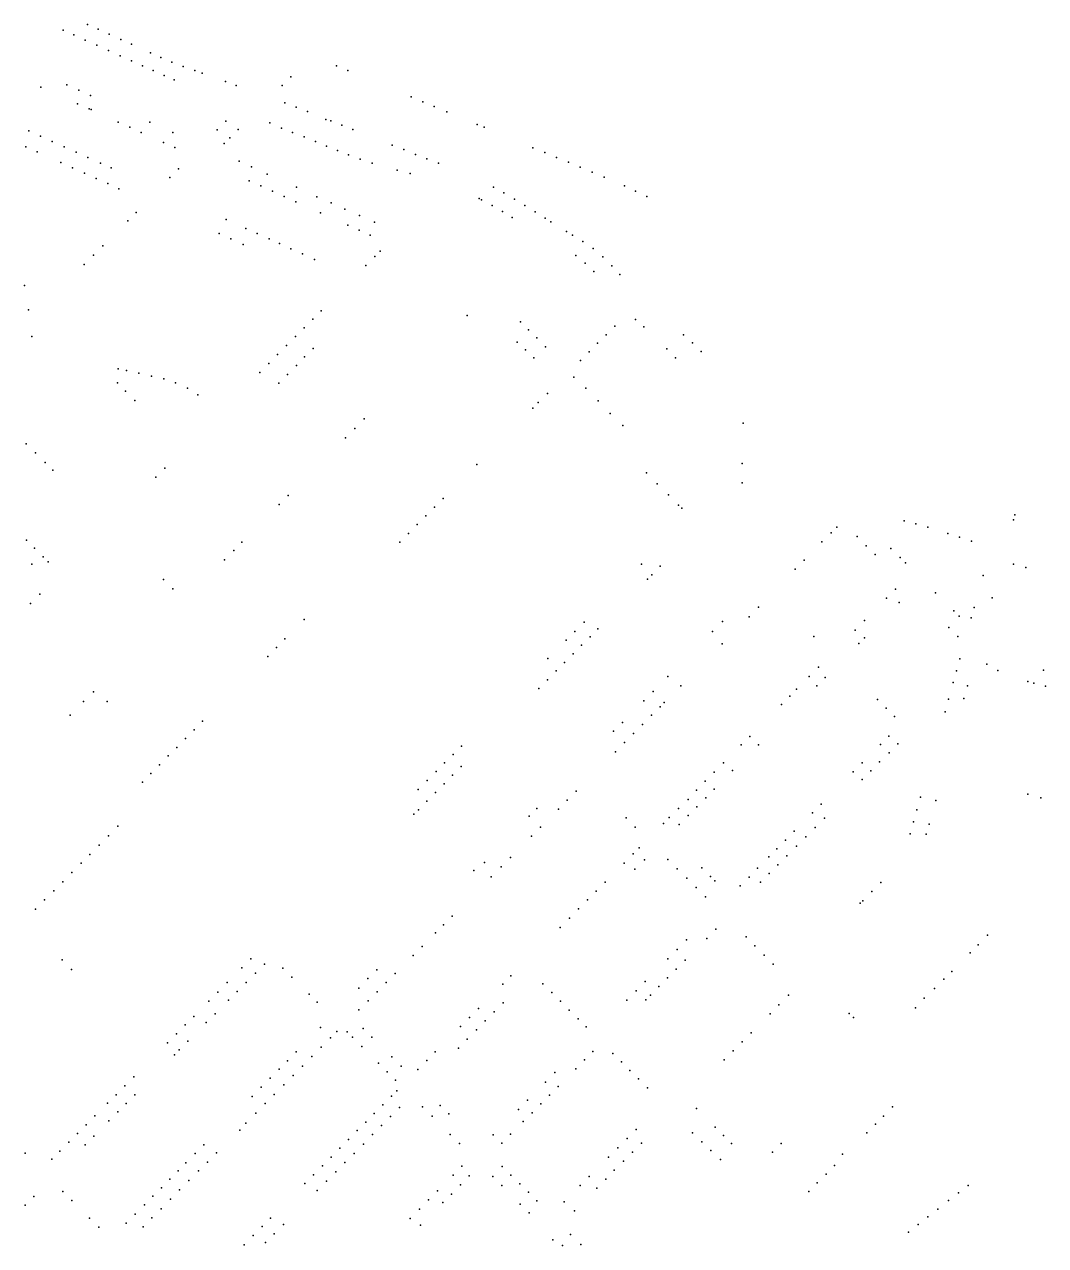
# Model space of a CAD drawing. Extents: x 484590 to 497623, y 5453287 to 5460069.
# Drawn here: x 491108 to 492138, y 5458369 to 5459601 of the extents above; entities that cross this region are included whole.
import ezdxf

# ---------------------------------------------------------------- set-up
doc = ezdxf.new("R2010")
doc.units = 0
doc.header["$MEASUREMENT"] = 0
doc.layers.add('Parking_Meter_Rates_and_Time_L', color=10, linetype='Continuous')

msp = doc.modelspace()

# ---------------------------------------------------------------- linework, layer by layer
at = {"layer": 'Parking_Meter_Rates_and_Time_L'}
for p in [(491171.171, 5459601.428), (491171.171, 5459601.428), (491146.8, 5459595.748), (491146.8, 5459595.748), (491157.582, 5459590.758), (491157.582, 5459590.758), (491169.021, 5459585.622), (491169.021, 5459585.622), (491182.023, 5459596.554), (491182.023, 5459596.554), (491193.2, 5459591.536), (491193.2, 5459591.536), (491204.799, 5459586.365), (491204.799, 5459586.365), (491180.551, 5459580.484), (491180.551, 5459580.484), (491192.496, 5459575.077), (491192.496, 5459575.077), (491215.722, 5459581.51), (491215.722, 5459581.51), (491234.844, 5459572.783), (491204.303, 5459569.814), (491204.303, 5459569.814), (491215.618, 5459564.731), (491215.618, 5459564.731), (491245.261, 5459568.135), (491245.261, 5459568.135), (491256.444, 5459563.292), (491256.444, 5459563.292), (491226.837, 5459559.711), (491226.837, 5459559.711), (491237.6, 5459554.85), (491237.6, 5459554.85), (491248.484, 5459549.879), (491248.484, 5459549.879), (491267.832, 5459559.095), (491267.832, 5459559.095), (491279.419, 5459554.922), (491279.419, 5459554.922), (491286.934, 5459552.229), (491376.28, 5459548.468), (491376.28, 5459548.468), (491422.544, 5459559.619), (491422.544, 5459559.619), (491433.727, 5459554.999), (491433.727, 5459554.999), (491124.1, 5459538.1), (491124.1, 5459538.1), (491150.223, 5459540.626), (491150.223, 5459540.626), (491258.637, 5459545.398), (491310.459, 5459543.731), (491321.117, 5459539.88), (491321.117, 5459539.88), (491367.547, 5459539.703), (491367.547, 5459539.703), (491162.505, 5459535.072), (491162.505, 5459535.072), (491174.406, 5459529.699), (491174.406, 5459529.699), (491497.62, 5459528.37), (491497.62, 5459528.37), (491509.52, 5459523.45), (491509.52, 5459523.45), (491161.15, 5459521.39), (491161.15, 5459521.39), (491172.82, 5459516.14), (491174.97, 5459515.492), (491370.414, 5459522.151), (491381.595, 5459518.087), (491381.595, 5459518.087), (491393.285, 5459513.562), (491393.285, 5459513.562), (491520.98, 5459518.63), (491520.98, 5459518.63), (491533.72, 5459513.37), (491533.72, 5459513.37), (491202.211, 5459502.86), (491202.211, 5459502.86), (491234.048, 5459502.943), (491234.048, 5459502.943), (491310.747, 5459503.818), (491310.747, 5459503.818), (491355.22, 5459502.167), (491355.22, 5459502.167), (491411.828, 5459505.634), (491416.62, 5459504.17), (491427.87, 5459499.709), (491427.87, 5459499.709), (491564.465, 5459500.591), (491564.465, 5459500.591), (491111.996, 5459493.919), (491111.996, 5459493.919), (491123.763, 5459488.689), (491123.763, 5459488.689), (491213.908, 5459497.653), (491213.908, 5459497.653), (491225.538, 5459492.4), (491257.312, 5459492.443), (491257.312, 5459492.443), (491302.132, 5459495.019), (491302.132, 5459495.019), (491314.706, 5459486.931), (491314.706, 5459486.931), (491323.393, 5459495.549), (491366.967, 5459496.885), (491366.967, 5459496.885), (491378.102, 5459492.306), (491378.102, 5459492.306), (491389.686, 5459487.84), (491389.686, 5459487.84), (491439.046, 5459495.256), (491439.046, 5459495.256), (491571.356, 5459497.72), (491108.929, 5459477.938), (491108.929, 5459477.938), (491135.664, 5459483.282), (491135.664, 5459483.282), (491147.732, 5459477.875), (491147.732, 5459477.875), (491247.916, 5459482.275), (491247.916, 5459482.275), (491259.237, 5459477.19), (491259.237, 5459477.19), (491308.942, 5459481.111), (491401.159, 5459483.203), (491401.159, 5459483.203), (491412.509, 5459478.646), (491412.509, 5459478.646), (491423.541, 5459474.208), (491423.541, 5459474.208), (491478.58, 5459479.594), (491478.58, 5459479.594), (491490.239, 5459475.053), (491490.239, 5459475.053), (491620.568, 5459476.922), (491620.568, 5459476.922), (491120.593, 5459472.699), (491120.593, 5459472.699), (491144.392, 5459461.952), (491144.392, 5459461.952), (491159.73, 5459472.494), (491159.73, 5459472.494), (491171.692, 5459467.13), (491171.692, 5459467.13), (491184.248, 5459461.454), (491184.248, 5459461.454), (491324.108, 5459463.37), (491324.108, 5459463.37), (491434.559, 5459469.821), (491434.559, 5459469.821), (491446.185, 5459465.383), (491446.185, 5459465.383), (491502.083, 5459470.334), (491502.083, 5459470.334), (491513.592, 5459465.904), (491513.592, 5459465.904), (491525.337, 5459461.336), (491525.337, 5459461.336), (491632.484, 5459472.253), (491632.484, 5459472.253), (491644.479, 5459467.228), (491644.479, 5459467.228), (491656.349, 5459462.297), (491656.349, 5459462.297), (491156.261, 5459456.665), (491156.261, 5459456.665), (491168.123, 5459451.346), (491168.123, 5459451.346), (491195.016, 5459456.64), (491195.016, 5459456.64), (491262.955, 5459455.612), (491262.955, 5459455.612), (491336.754, 5459457.67), (491336.754, 5459457.67), (491352.54, 5459450.209), (491352.54, 5459450.209), (491458.557, 5459461.265), (491458.557, 5459461.265), (491483.76, 5459454.374), (491483.76, 5459454.374), (491496.892, 5459450.905), (491668.362, 5459457.274), (491668.362, 5459457.274), (491680.405, 5459452.273), (491680.405, 5459452.273), (491179.889, 5459446.054), (491179.889, 5459446.054), (491191.686, 5459440.74), (491191.686, 5459440.74), (491254.442, 5459446.795), (491254.442, 5459446.795), (491334.211, 5459443.758), (491334.211, 5459443.758), (491346.006, 5459438.44), (491346.006, 5459438.44), (491382.136, 5459437.241), (491382.136, 5459437.241), (491580.891, 5459437.246), (491580.891, 5459437.246), (491692.365, 5459447.328), (491712.899, 5459438.492), (491712.899, 5459438.492), (491202.901, 5459435.688), (491357.864, 5459433.186), (491357.864, 5459433.186), (491369.709, 5459427.893), (491369.709, 5459427.893), (491402.658, 5459427.388), (491566.497, 5459425.601), (491591.361, 5459431.389), (491591.361, 5459431.389), (491601.945, 5459424.933), (491601.945, 5459424.933), (491724.209, 5459433.242), (491724.209, 5459433.242), (491735.418, 5459427.646), (491735.418, 5459427.646), (491381.543, 5459422.501), (491417.029, 5459421.471), (491417.029, 5459421.471), (491430.904, 5459414.951), (491430.904, 5459414.951), (491568.733, 5459424.352), (491579.346, 5459418.665), (491579.346, 5459418.665), (491589.795, 5459412.605), (491589.795, 5459412.605), (491612.34, 5459418.683), (491612.34, 5459418.683), (491622.725, 5459412.294), (491622.725, 5459412.294), (491211.921, 5459403.294), (491220.361, 5459411.702), (491220.361, 5459411.702), (491311.069, 5459404.477), (491311.069, 5459404.477), (491406.203, 5459411.155), (491445.592, 5459408.653), (491445.592, 5459408.653), (491460.857, 5459401.791), (491460.857, 5459401.791), (491599.674, 5459406.647), (491599.674, 5459406.647), (491633.079, 5459405.818), (491633.079, 5459405.818), (491638.658, 5459402.277), (491304.007, 5459390.289), (491304.007, 5459390.289), (491331.032, 5459395.441), (491331.032, 5459395.441), (491342.458, 5459390.36), (491342.458, 5459390.36), (491433.84, 5459398.96), (491433.84, 5459398.96), (491445.33, 5459393.77), (491445.33, 5459393.77), (491456.51, 5459388.72), (491654.32, 5459392.572), (491660.521, 5459388.834), (491660.521, 5459388.834), (491186.79, 5459378.044), (491186.79, 5459378.044), (491315.781, 5459384.969), (491315.781, 5459384.969), (491328.302, 5459379.304), (491328.302, 5459379.304), (491354.413, 5459385.018), (491354.413, 5459385.018), (491365.085, 5459380.196), (491365.085, 5459380.196), (491376.493, 5459375.121), (491376.493, 5459375.121), (491671.015, 5459382.345), (491671.015, 5459382.345), (491681.301, 5459375.156), (491681.301, 5459375.156), (491177.427, 5459368.484), (491177.427, 5459368.484), (491388.293, 5459369.766), (491388.293, 5459369.766), (491400.367, 5459364.088), (491400.367, 5459364.088), (491461.256, 5459367.344), (491461.256, 5459367.344), (491466.437, 5459372.699), (491663.94, 5459368.358), (491663.94, 5459368.358), (491691.141, 5459366.948), (491691.141, 5459366.948), (491167.996, 5459359.022), (491452.133, 5459358.123), (491452.133, 5459358.123), (491673.468, 5459360.579), (491673.468, 5459360.579), (491682.192, 5459352.028), (491682.192, 5459352.028), (491700.371, 5459357.929), (491700.371, 5459357.929), (491708.261, 5459349.059), (491708.261, 5459349.059), (491107.601, 5459337.819), (491107.601, 5459337.819), (491111.664, 5459313.556), (491398.413, 5459303.963), (491398.413, 5459303.963), (491406.814, 5459312.303), (491406.814, 5459312.303), (491554.107, 5459307.794), (491554.107, 5459307.794), (491607.952, 5459301.44), (491607.952, 5459301.44), (491723.999, 5459303.531), (491723.999, 5459303.531), (491389.666, 5459295.101), (491389.666, 5459295.101), (491616.25, 5459293.176), (491616.25, 5459293.176), (491703.143, 5459297.082), (491703.143, 5459297.082), (491732.585, 5459296.346), (491732.585, 5459296.346), (491114.923, 5459286.476), (491114.923, 5459286.476), (491371.982, 5459277.318), (491371.982, 5459277.318), (491380.964, 5459286.345), (491380.964, 5459286.345), (491604.808, 5459280.956), (491604.808, 5459280.956), (491624.467, 5459285.078), (491624.467, 5459285.078), (491685.884, 5459279.634), (491685.884, 5459279.634), (491694.414, 5459288.259), (491694.414, 5459288.259), (491772.356, 5459288.255), (491772.356, 5459288.255), (491781.528, 5459280.003), (491781.528, 5459280.003), (491363.056, 5459268.361), (491363.056, 5459268.361), (491390.286, 5459265.933), (491390.286, 5459265.933), (491398.866, 5459274.561), (491613.033, 5459272.912), (491613.033, 5459272.912), (491621.505, 5459264.823), (491621.505, 5459264.823), (491633.355, 5459276.187), (491633.355, 5459276.187), (491677.291, 5459270.958), (491677.291, 5459270.958), (491755.544, 5459274.032), (491755.544, 5459274.032), (491764.599, 5459265.065), (491764.599, 5459265.065), (491790.293, 5459271.43), (491790.293, 5459271.43), (491202.225, 5459253.957), (491210.68, 5459252.2), (491210.68, 5459252.2), (491354.146, 5459259.398), (491354.146, 5459259.398), (491382.108, 5459257.168), (491382.108, 5459257.168), (491668.523, 5459262.205), (491668.523, 5459262.205), (491201.618, 5459239.903), (491201.618, 5459239.903), (491223.127, 5459249.46), (491223.127, 5459249.46), (491235.931, 5459246.62), (491235.931, 5459246.62), (491248.119, 5459243.765), (491248.119, 5459243.765), (491260.08, 5459239.8), (491260.08, 5459239.8), (491345.211, 5459250.283), (491345.211, 5459250.283), (491373.16, 5459248.315), (491373.16, 5459248.315), (491661.875, 5459245.415), (491209.733, 5459231.256), (491209.733, 5459231.256), (491271.969, 5459234.325), (491271.969, 5459234.325), (491282.696, 5459227.799), (491282.696, 5459227.799), (491364.106, 5459239.491), (491364.106, 5459239.491), (491635.274, 5459229.051), (491635.274, 5459229.051), (491674.063, 5459234.294), (491674.063, 5459234.294), (491218.979, 5459222.022), (491218.979, 5459222.022), (491626.036, 5459219.823), (491626.036, 5459219.823), (491686.294, 5459221.474), (491686.294, 5459221.474), (491450.298, 5459203.408), (491450.298, 5459203.408), (491620.369, 5459214.077), (491698.68, 5459208.673), (491698.68, 5459208.673), (491440.825, 5459193.75), (491440.825, 5459193.75), (491711.26, 5459196.748), (491711.26, 5459196.748), (491832.601, 5459199.117), (491832.601, 5459199.117), (491109.483, 5459178.15), (491431.35, 5459184.127), (491431.35, 5459184.127), (491118.694, 5459169.051), (491118.694, 5459169.051), (491128.397, 5459159.478), (491128.397, 5459159.478), (491249.353, 5459153.606), (491249.353, 5459153.606), (491563.955, 5459157.184), (491563.955, 5459157.184), (491831.619, 5459158.271), (491831.619, 5459158.271), (491136.244, 5459151.684), (491136.244, 5459151.684), (491240.267, 5459144.478), (491240.267, 5459144.478), (491735.016, 5459148.995), (491735.016, 5459148.995), (491745.774, 5459137.684), (491745.774, 5459137.684), (491831.832, 5459138.966), (491831.832, 5459138.966), (491364.642, 5459117.006), (491364.642, 5459117.006), (491373.687, 5459126.061), (491529.923, 5459122.995), (491529.923, 5459122.995), (491757.509, 5459126.654), (491757.509, 5459126.654), (491767.428, 5459116.462), (491512.652, 5459105.562), (491512.652, 5459105.562), (491521.314, 5459114.321), (491521.314, 5459114.321), (491770.781, 5459113.25), (492106.739, 5459106.414), (492106.739, 5459106.414), (491503.784, 5459096.636), (491503.784, 5459096.636), (491927.143, 5459094.215), (491995.186, 5459100.59), (492006.986, 5459097.313), (492006.986, 5459097.313), (492018.929, 5459093.982), (492018.929, 5459093.982), (492105.384, 5459101.434), (492105.384, 5459101.434), (491109.569, 5459081.142), (491109.569, 5459081.142), (491495.065, 5459087.851), (491495.065, 5459087.851), (491921.313, 5459088.33), (491921.313, 5459088.33), (491947.627, 5459084.592), (491947.627, 5459084.592), (492039.202, 5459087.674), (492050.975, 5459083.953), (492050.975, 5459083.953), (492062.987, 5459080.053), (492062.987, 5459080.053), (491117.795, 5459073.017), (491117.795, 5459073.017), (491318.77, 5459070.706), (491318.77, 5459070.706), (491327.061, 5459079.077), (491486.283, 5459078.998), (491486.283, 5459078.998), (491912.21, 5459079.174), (491912.21, 5459079.174), (491956.878, 5459075.398), (491956.878, 5459075.398), (491981.788, 5459072.544), (491981.788, 5459072.544), (491114.962, 5459056.862), (491114.962, 5459056.862), (491126.634, 5459064.232), (491126.634, 5459064.232), (491131.642, 5459059.278), (491309.434, 5459061.255), (491309.434, 5459061.255), (491730.28, 5459056.74), (491730.28, 5459056.74), (491748.997, 5459054.746), (491894.162, 5459060.953), (491894.162, 5459060.953), (491965.951, 5459066.428), (491965.951, 5459066.428), (491991.048, 5459063.427), (491991.048, 5459063.427), (491996.339, 5459058.21), (492105.52, 5459056.793), (491740.419, 5459046.067), (491740.419, 5459046.067), (491885.182, 5459051.774), (491885.182, 5459051.774), (492074.92, 5459045.262), (492074.92, 5459045.262), (492117.911, 5459053.305), (492117.911, 5459053.305), (491248.056, 5459041.179), (491248.056, 5459041.179), (491257.337, 5459032.035), (491257.337, 5459032.035), (491736.047, 5459041.682), (491986.322, 5459031.398), (491123.068, 5459026.409), (491123.068, 5459026.409), (491977.467, 5459022.477), (491977.467, 5459022.477), (491990.197, 5459018.019), (491990.197, 5459018.019), (492026.79, 5459027.865), (492026.79, 5459027.865), (492083.828, 5459022.854), (492083.828, 5459022.854), (491113.825, 5459017.211), (491113.825, 5459017.211), (491848.293, 5459013.295), (491848.293, 5459013.295), (492045.229, 5459009.515), (492045.229, 5459009.515), (492065.652, 5459013.065), (492065.652, 5459013.065), (491389.744, 5459000.874), (491389.744, 5459000.874), (491672.164, 5458998.126), (491672.164, 5458998.126), (491811.757, 5458998.971), (491811.757, 5458998.971), (491838.878, 5459003.679), (491838.878, 5459003.679), (491955.222, 5458999.84), (491955.222, 5458999.84), (492050.466, 5459004.313), (492062.786, 5459002.66), (491370.469, 5458981.359), (491370.469, 5458981.359), (491662.982, 5458988.896), (491662.982, 5458988.896), (491678.312, 5458983.544), (491678.312, 5458983.544), (491686.016, 5458991.368), (491801.909, 5458988.966), (491801.909, 5458988.966), (491903.941, 5458983.902), (491903.941, 5458983.902), (491945.824, 5458990.275), (491945.824, 5458990.275), (491955.116, 5458982.481), (491955.116, 5458982.481), (492040.125, 5458992.749), (492040.125, 5458992.749), (492049.254, 5458983.742), (491361.764, 5458972.548), (491361.764, 5458972.548), (491654.201, 5458980.099), (491654.201, 5458980.099), (491669.75, 5458974.96), (491669.75, 5458974.96), (491811.588, 5458976.375), (491811.588, 5458976.375), (491949.405, 5458976.631), (491353.028, 5458963.741), (491353.028, 5458963.741), (491635.685, 5458961.746), (491652.619, 5458957.693), (491652.619, 5458957.693), (491661.194, 5458966.337), (491661.194, 5458966.337), (492051.319, 5458961.152), (492051.319, 5458961.152), (491644.044, 5458949.048), (491644.044, 5458949.048), (491908.762, 5458952.974), (491908.762, 5458952.974), (492047.898, 5458949.186), (492047.898, 5458949.186), (492078.541, 5458955.909), (492078.541, 5458955.909), (492089.466, 5458949.476), (492089.466, 5458949.476), (492135.735, 5458949.838), (492135.735, 5458949.838), (491626.542, 5458931.468), (491626.542, 5458931.468), (491635.212, 5458940.134), (491635.212, 5458940.134), (491756.85, 5458943.525), (491756.85, 5458943.525), (491769.825, 5458934.055), (491769.825, 5458934.055), (491899.442, 5458943.567), (491899.442, 5458943.567), (491907.109, 5458933.971), (491907.109, 5458933.971), (491915.45, 5458942.325), (491915.45, 5458942.325), (492044.501, 5458937.404), (492058.949, 5458933.943), (492058.949, 5458933.943), (492119.889, 5458938.456), (492125.98, 5458936.722), (492125.98, 5458936.722), (492137.782, 5458933.636), (492137.782, 5458933.636), (491177.238, 5458928.031), (491177.238, 5458928.031), (491741.845, 5458928.272), (491741.845, 5458928.272), (491879.691, 5458923.722), (491879.691, 5458923.722), (491886.599, 5458930.704), (491968.276, 5458920.304), (491968.276, 5458920.304), (492040.002, 5458920.561), (492040.002, 5458920.561), (492055.368, 5458921.161), (492055.368, 5458921.161), (491167.258, 5458918.087), (491167.258, 5458918.087), (491191.026, 5458918.274), (491732.434, 5458918.822), (491732.434, 5458918.822), (491748.886, 5458912.86), (491748.886, 5458912.86), (491753.144, 5458917.186), (491871.305, 5458915.147), (491871.305, 5458915.147), (491977.103, 5458911.461), (491977.103, 5458911.461), (492036.342, 5458907.814), (491153.81, 5458904.495), (491287.413, 5458898.24), (491287.413, 5458898.24), (491710.83, 5458897.129), (491710.83, 5458897.129), (491731.099, 5458895.031), (491731.099, 5458895.031), (491740.216, 5458904.332), (491740.216, 5458904.332), (491985.422, 5458903.135), (491278.762, 5458889.482), (491278.762, 5458889.482), (491701.968, 5458888.19), (491701.968, 5458888.19), (491722.057, 5458885.901), (491722.057, 5458885.901), (491839.263, 5458882.916), (491979.59, 5458883.237), (491979.59, 5458883.237), (491261.269, 5458871.86), (491261.269, 5458871.86), (491270.03, 5458880.734), (491270.03, 5458880.734), (491548.477, 5458873.266), (491548.477, 5458873.266), (491712.977, 5458876.761), (491712.977, 5458876.761), (491830.765, 5458874.292), (491830.765, 5458874.292), (491848.014, 5458874.485), (491848.014, 5458874.485), (491971.181, 5458874.636), (491971.181, 5458874.636), (491988.757, 5458875.567), (491988.757, 5458875.567), (491252.711, 5458863.251), (491252.711, 5458863.251), (491539.97, 5458864.76), (491539.97, 5458864.76), (491703.744, 5458867.476), (491703.744, 5458867.476), (491980.013, 5458866.327), (491980.013, 5458866.327), (491235.252, 5458845.653), (491235.252, 5458845.653), (491243.892, 5458854.316), (491243.892, 5458854.316), (491523.071, 5458847.575), (491523.071, 5458847.575), (491531.483, 5458856.141), (491531.483, 5458856.141), (491548.33, 5458852.61), (491548.33, 5458852.61), (491803.596, 5458846.958), (491803.596, 5458846.958), (491812.692, 5458856.136), (491822.095, 5458848.411), (491822.095, 5458848.411), (491943.761, 5458847.326), (491943.761, 5458847.326), (491952.789, 5458856.403), (491952.789, 5458856.403), (491961.425, 5458848.298), (491961.425, 5458848.298), (491970.357, 5458857.379), (491970.357, 5458857.379), (491226.592, 5458836.932), (491226.592, 5458836.932), (491513.954, 5458838.516), (491513.954, 5458838.516), (491530.94, 5458835.04), (491530.94, 5458835.04), (491539.51, 5458843.81), (491539.51, 5458843.81), (491794.482, 5458837.668), (491794.482, 5458837.668), (491952.791, 5458839.384), (491952.791, 5458839.384), (491504.875, 5458829.343), (491504.875, 5458829.343), (491522.33, 5458826.42), (491522.33, 5458826.42), (491664.172, 5458827.742), (491664.172, 5458827.742), (491785.528, 5458828.65), (491785.528, 5458828.65), (491795.007, 5458820.945), (491795.007, 5458820.945), (491803.478, 5458829.566), (492011.63, 5458821.755), (492011.63, 5458821.755), (492119.803, 5458824.612), (492119.803, 5458824.612), (492132.942, 5458820.891), (491505.07, 5458809.01), (491505.07, 5458809.01), (491513.65, 5458817.74), (491513.65, 5458817.74), (491624.454, 5458810.125), (491624.454, 5458810.125), (491646.237, 5458809.682), (491646.237, 5458809.682), (491655.311, 5458818.748), (491655.311, 5458818.748), (491767.322, 5458810.291), (491767.322, 5458810.291), (491777.066, 5458819.191), (491777.066, 5458819.191), (491786.082, 5458812.056), (491786.082, 5458812.056), (491911.491, 5458814.652), (491911.491, 5458814.652), (492008.046, 5458808.963), (492008.046, 5458808.963), (492027.09, 5458818.127), (492027.09, 5458818.127), (491500.62, 5458804.51), (491616.829, 5458802.37), (491714.708, 5458800.63), (491714.708, 5458800.63), (491758.17, 5458801.049), (491758.17, 5458801.049), (491777.072, 5458802.999), (491777.072, 5458802.999), (491902.732, 5458805.712), (491914.716, 5458800.587), (492004.662, 5458796.679), (492004.662, 5458796.679), (491201.825, 5458792.315), (491201.825, 5458792.315), (491628.302, 5458791.497), (491628.302, 5458791.497), (491723.912, 5458791.31), (491723.912, 5458791.31), (491752.285, 5458795.188), (491768.125, 5458793.943), (491768.125, 5458793.943), (491884.256, 5458787.174), (491884.256, 5458787.174), (491905.283, 5458791.138), (491905.283, 5458791.138), (492001.278, 5458784.668), (492017.313, 5458784.38), (492017.313, 5458784.38), (492020.375, 5458794.328), (491182.959, 5458773.252), (491182.959, 5458773.252), (491192.331, 5458782.745), (491192.331, 5458782.745), (491619.093, 5458782.362), (491619.093, 5458782.362), (491875.385, 5458778.244), (491875.385, 5458778.244), (491886.37, 5458772.162), (491886.37, 5458772.162), (491895.864, 5458781.785), (491895.864, 5458781.785), (491173.432, 5458763.69), (491173.432, 5458763.69), (491597.938, 5458760.805), (491597.938, 5458760.805), (491721.625, 5458764.304), (491721.625, 5458764.304), (491727.635, 5458770.364), (491858.689, 5458761.575), (491866.672, 5458769.409), (491866.672, 5458769.409), (491876.651, 5458762.351), (491876.651, 5458762.351), (491164.933, 5458755.165), (491164.933, 5458755.165), (491561.067, 5458747.505), (491571.776, 5458755.781), (491571.776, 5458755.781), (491588.44, 5458751.389), (491588.44, 5458751.389), (491712.712, 5458755.137), (491712.712, 5458755.137), (491723.4, 5458748.837), (491723.4, 5458748.837), (491733.049, 5458758.547), (491733.049, 5458758.547), (491756.792, 5458758.658), (491756.792, 5458758.658), (491765.977, 5458749.426), (491765.977, 5458749.426), (491791.129, 5458750.215), (491791.129, 5458750.215), (491847.13, 5458749.932), (491847.13, 5458749.932), (491867.54, 5458753.205), (491867.54, 5458753.205), (491146.357, 5458736.304), (491146.357, 5458736.304), (491155.517, 5458745.651), (491155.517, 5458745.651), (491578.405, 5458741.204), (491578.405, 5458741.204), (491693.644, 5458736.011), (491693.644, 5458736.011), (491775.778, 5458739.772), (491775.778, 5458739.772), (491799.771, 5458741.625), (491799.771, 5458741.625), (491804.17, 5458737.26), (491838.611, 5458741.012), (491838.611, 5458741.012), (491850.096, 5458735.762), (491850.096, 5458735.762), (491858.823, 5458744.571), (491858.823, 5458744.571), (491971.579, 5458735.44), (491971.579, 5458735.44), (491137.267, 5458727.221), (491137.267, 5458727.221), (491684.54, 5458726.872), (491684.54, 5458726.872), (491785.207, 5458730.356), (491785.207, 5458730.356), (491829.816, 5458732.261), (491962.555, 5458726.302), (491962.555, 5458726.302), (491127.955, 5458717.911), (491127.955, 5458717.911), (491675.675, 5458717.885), (491675.675, 5458717.885), (491794.758, 5458720.931), (491794.758, 5458720.931), (491950.715, 5458714.63), (491953.278, 5458716.997), (491118.663, 5458708.539), (491118.663, 5458708.539), (491539.156, 5458701.658), (491539.156, 5458701.658), (491657.4, 5458699.423), (491657.4, 5458699.423), (491666.705, 5458708.826), (491666.705, 5458708.826), (491530.405, 5458692.776), (491530.405, 5458692.776), (491648.222, 5458690.179), (491648.222, 5458690.179), (491805.032, 5458688.289), (491805.032, 5458688.289), (491522.285, 5458684.598), (491775.509, 5458677.622), (491775.509, 5458677.622), (491795.891, 5458679.107), (491795.891, 5458679.107), (491835.577, 5458680.676), (491835.577, 5458680.676), (492079.303, 5458682.257), (491499.726, 5458661.948), (491499.726, 5458661.948), (491508.786, 5458670.884), (491508.786, 5458670.884), (491765.972, 5458668.034), (491765.972, 5458668.034), (491844.587, 5458671.513), (491844.587, 5458671.513), (491853.805, 5458662.296), (491853.805, 5458662.296), (492061.77, 5458664.637), (492061.77, 5458664.637), (492069.897, 5458672.603), (492069.897, 5458672.603), (491145.594, 5458657.407), (491145.594, 5458657.407), (491326.95, 5458649.539), (491326.95, 5458649.539), (491335.946, 5458658.611), (491335.946, 5458658.611), (491349.63, 5458653.18), (491368.311, 5458649.191), (491368.311, 5458649.191), (491756.666, 5458658.623), (491756.666, 5458658.623), (491765.137, 5458648.135), (491765.137, 5458648.135), (491774.076, 5458657.066), (491774.076, 5458657.066), (491863.026, 5458653.189), (491863.026, 5458653.189), (491155.093, 5458647.913), (491155.093, 5458647.913), (491340.74, 5458644.19), (491340.74, 5458644.19), (491377.425, 5458640.13), (491377.425, 5458640.13), (491454.211, 5458638.577), (491454.211, 5458638.577), (491463.148, 5458647.516), (491463.148, 5458647.516), (491481.495, 5458643.622), (491598.459, 5458641.402), (491598.459, 5458641.402), (491756.416, 5458639.325), (491756.416, 5458639.325), (492035.167, 5458637.876), (492035.167, 5458637.876), (492043.166, 5458645.876), (491302.731, 5458625.011), (491302.731, 5458625.011), (491312.091, 5458634.495), (491322.14, 5458625.39), (491322.14, 5458625.39), (491331.18, 5458634.56), (491331.18, 5458634.56), (491444.848, 5458628.988), (491444.848, 5458628.988), (491463.299, 5458625.226), (491463.299, 5458625.226), (491472.529, 5458634.552), (491472.529, 5458634.552), (491590.203, 5458633.105), (491630.523, 5458633.292), (491630.523, 5458633.292), (491639.512, 5458624.375), (491639.512, 5458624.375), (491724.685, 5458626.385), (491724.685, 5458626.385), (491733.932, 5458635.66), (491733.932, 5458635.66), (491747.647, 5458630.534), (491747.647, 5458630.534), (492025.828, 5458628.587), (492025.828, 5458628.587), (491293.612, 5458615.823), (491293.612, 5458615.823), (491313.48, 5458616.69), (491313.48, 5458616.69), (491394.767, 5458622.963), (491394.767, 5458622.963), (491402.988, 5458614.798), (491454.241, 5458616.162), (491454.241, 5458616.162), (491590.701, 5458614.234), (491590.701, 5458614.234), (491648.338, 5458615.668), (491648.338, 5458615.668), (491715.314, 5458616.857), (491715.314, 5458616.857), (491734.471, 5458617.133), (491739.065, 5458621.798), (491739.065, 5458621.798), (491868.815, 5458612.256), (491868.815, 5458612.256), (491878.403, 5458621.744), (492015.311, 5458618.881), (492015.311, 5458618.881), (491278.37, 5458600.307), (491299.88, 5458603.04), (491445.083, 5458607.01), (491556.771, 5458599.366), (491556.771, 5458599.366), (491565.78, 5458608.416), (491565.78, 5458608.416), (491581.595, 5458605.014), (491581.595, 5458605.014), (491657.124, 5458606.871), (491657.124, 5458606.871), (491859.864, 5458603.168), (491859.864, 5458603.168), (491939.685, 5458603.35), (491939.685, 5458603.35), (491944.027, 5458599.165), (492006.69, 5458609.175), (492006.69, 5458609.175), (491269.785, 5458591.796), (491269.785, 5458591.796), (491291, 5458594.15), (491291, 5458594.15), (491406.394, 5458589.223), (491406.394, 5458589.223), (491449.25, 5458588.087), (491449.25, 5458588.087), (491547.655, 5458590.319), (491547.655, 5458590.319), (491563.534, 5458586.794), (491563.534, 5458586.794), (491572.536, 5458595.933), (491572.536, 5458595.933), (491666.077, 5458598.116), (491666.077, 5458598.116), (491674.298, 5458589.837), (491260.944, 5458582.82), (491260.944, 5458582.82), (491272.38, 5458575.3), (491272.38, 5458575.3), (491416.316, 5458578.663), (491416.316, 5458578.663), (491422.635, 5458585.032), (491433.197, 5458584.806), (491438.63, 5458579.3), (491438.63, 5458579.3), (491457.997, 5458579.377), (491457.997, 5458579.377), (491554.384, 5458577.529), (491554.384, 5458577.529), (491831.626, 5458574.83), (491831.626, 5458574.83), (491840.628, 5458583.959), (491840.628, 5458583.959), (491251.786, 5458573.605), (491251.786, 5458573.605), (491258.97, 5458561.79), (491263.79, 5458566.62), (491263.79, 5458566.62), (491381.764, 5458564.541), (491381.764, 5458564.541), (491407.032, 5458569.207), (491407.032, 5458569.207), (491447.83, 5458570.14), (491447.83, 5458570.14), (491522.122, 5458564.6), (491522.122, 5458564.6), (491545.348, 5458568.48), (491545.348, 5458568.48), (491681.1, 5458565.12), (491701.266, 5458563.078), (491701.266, 5458563.078), (491822.456, 5458565.604), (491822.456, 5458565.604), (491373.029, 5458555.705), (491373.029, 5458555.705), (491388.003, 5458550.239), (491388.003, 5458550.239), (491397.554, 5458559.906), (491397.554, 5458559.906), (491464.9, 5458553.1), (491464.9, 5458553.1), (491478.183, 5458559.476), (491478.183, 5458559.476), (491487.639, 5458550.056), (491487.639, 5458550.056), (491513.44, 5458555.775), (491513.44, 5458555.775), (491672.61, 5458556.56), (491672.61, 5458556.56), (491709.825, 5458554.519), (491709.825, 5458554.519), (491813.481, 5458556.601), (491813.481, 5458556.601), (491217.902, 5458539.337), (491355.445, 5458537.944), (491355.445, 5458537.944), (491364.435, 5458547.049), (491364.435, 5458547.049), (491378.556, 5458540.694), (491378.556, 5458540.694), (491473.61, 5458544.43), (491473.61, 5458544.43), (491504.565, 5458546.787), (491642.798, 5458543.761), (491642.798, 5458543.761), (491663.78, 5458547.64), (491663.78, 5458547.64), (491718.472, 5458545.905), (491718.472, 5458545.905), (491727.046, 5458537.379), (491727.046, 5458537.379), (491208.75, 5458530.222), (491208.75, 5458530.222), (491346.449, 5458528.93), (491346.449, 5458528.93), (491369.178, 5458531.293), (491369.178, 5458531.293), (491482.12, 5458536.02), (491483.27, 5458525.269), (491633.422, 5458534.173), (491633.422, 5458534.173), (491646.09, 5458529.76), (491646.09, 5458529.76), (491736.148, 5458528.342), (491191.498, 5458512.856), (491191.498, 5458512.856), (491200.072, 5458521.439), (491200.072, 5458521.439), (491210.31, 5458512.62), (491210.31, 5458512.62), (491218.97, 5458521.31), (491218.97, 5458521.31), (491337.289, 5458519.552), (491337.289, 5458519.552), (491359.71, 5458521.773), (491359.71, 5458521.773), (491477.838, 5458519.816), (491477.838, 5458519.816), (491615.104, 5458515.743), (491615.104, 5458515.743), (491637.26, 5458520.93), (491637.26, 5458520.93), (491201.78, 5458503.97), (491201.78, 5458503.97), (491340.901, 5458502.773), (491340.901, 5458502.773), (491350.422, 5458512.393), (491350.422, 5458512.393), (491460.526, 5458502.388), (491460.526, 5458502.388), (491469.289, 5458511.208), (491469.289, 5458511.208), (491486.099, 5458508.595), (491486.099, 5458508.595), (491509.263, 5458509.249), (491509.263, 5458509.249), (491527.063, 5458510.665), (491527.063, 5458510.665), (491535.898, 5458501.959), (491535.898, 5458501.959), (491605.943, 5458506.493), (491605.943, 5458506.493), (491619.74, 5458503.23), (491619.74, 5458503.23), (491628.59, 5458512.14), (491628.59, 5458512.14), (491785.605, 5458507.373), (491785.605, 5458507.373), (491983.332, 5458508.998), (491983.332, 5458508.998), (491169.934, 5458491.035), (491169.934, 5458491.035), (491178.781, 5458500.023), (491192.85, 5458494.88), (491192.85, 5458494.88), (491330.996, 5458492.723), (491330.996, 5458492.723), (491451.956, 5458493.724), (491451.956, 5458493.724), (491467.879, 5458490.29), (491467.879, 5458490.29), (491476.829, 5458499.303), (491476.829, 5458499.303), (491518.916, 5458499.655), (491518.916, 5458499.655), (491610.87, 5458494.36), (491610.87, 5458494.36), (491804.345, 5458488.611), (491804.345, 5458488.611), (491966.135, 5458491.717), (491966.135, 5458491.717), (491974.163, 5458499.895), (491974.163, 5458499.895), (491161.14, 5458482.268), (491161.14, 5458482.268), (491177.66, 5458479.6), (491177.66, 5458479.6), (491324.942, 5458485.579), (491324.942, 5458485.579), (491434.494, 5458476.292), (491434.494, 5458476.292), (491443.341, 5458485.139), (491443.341, 5458485.139), (491458.82, 5458481.092), (491458.82, 5458481.092), (491536.994, 5458481.284), (491536.994, 5458481.284), (491580.494, 5458480.844), (491580.494, 5458480.844), (491598.074, 5458481.429), (491715.552, 5458477.235), (491715.552, 5458477.235), (491724.673, 5458486.454), (491724.673, 5458486.454), (491781.704, 5458483.066), (491781.704, 5458483.066), (491812.785, 5458480.299), (491812.785, 5458480.299), (491957.461, 5458482.855), (491957.461, 5458482.855), (491143.355, 5458464.393), (491143.355, 5458464.393), (491152.456, 5458473.523), (491152.456, 5458473.523), (491168.97, 5458470.82), (491168.97, 5458470.82), (491288.66, 5458470.733), (491288.66, 5458470.733), (491425.916, 5458467.538), (491425.916, 5458467.538), (491449.538, 5458471.596), (491449.538, 5458471.596), (491546.506, 5458472.024), (491546.506, 5458472.024), (491589.366, 5458472.662), (491589.366, 5458472.662), (491706.162, 5458467.846), (491706.162, 5458467.846), (491721.151, 5458463.39), (491721.151, 5458463.39), (491730.197, 5458472.548), (491730.197, 5458472.548), (491791.102, 5458473.742), (491791.102, 5458473.742), (491800.083, 5458465.009), (491800.083, 5458465.009), (491821.078, 5458472.116), (491862.254, 5458463.522), (491862.254, 5458463.522), (491870.877, 5458472.288), (491870.877, 5458472.288), (491108.414, 5458462.42), (491108.414, 5458462.42), (491135.199, 5458456.205), (491135.199, 5458456.205), (491270.524, 5458452.74), (491270.524, 5458452.74), (491280.013, 5458461.955), (491280.013, 5458461.955), (491292.212, 5458453.448), (491292.212, 5458453.448), (491301.435, 5458462.722), (491301.435, 5458462.722), (491416.942, 5458458.5), (491416.942, 5458458.5), (491430.997, 5458452.951), (491430.997, 5458452.951), (491440.221, 5458462.199), (491440.221, 5458462.199), (491696.838, 5458458.414), (491711.943, 5458454.208), (491711.943, 5458454.208), (491809.667, 5458456.046), (491809.667, 5458456.046), (491932.78, 5458461.457), (491262.857, 5458444.693), (491262.857, 5458444.693), (491283.275, 5458444.459), (491283.275, 5458444.459), (491399.33, 5458440.643), (491399.33, 5458440.643), (491408.188, 5458449.684), (491408.188, 5458449.684), (491421.644, 5458443.536), (491421.644, 5458443.536), (491540.075, 5458440.262), (491540.075, 5458440.262), (491548.883, 5458449.153), (491548.883, 5458449.153), (491556.399, 5458439.48), (491556.399, 5458439.48), (491580.058, 5458438.72), (491580.058, 5458438.72), (491589.586, 5458448.861), (491589.586, 5458448.861), (491598.451, 5458440.36), (491598.451, 5458440.36), (491677.373, 5458438.926), (491677.373, 5458438.926), (491702.397, 5458445.386), (491702.397, 5458445.386), (491916.302, 5458441.34), (491916.302, 5458441.34), (491924.915, 5458450.025), (491924.915, 5458450.025), (491245.784, 5458427.455), (491245.784, 5458427.455), (491254.253, 5458436.037), (491254.253, 5458436.037), (491273.592, 5458434.668), (491273.592, 5458434.668), (491390.553, 5458431.85), (491390.553, 5458431.85), (491412.35, 5458434.222), (491412.35, 5458434.222), (491547.42, 5458430.407), (491547.42, 5458430.407), (491589.283, 5458429.707), (491589.283, 5458429.707), (491607.358, 5458431.514), (491607.358, 5458431.514), (491668.306, 5458429.701), (491685.005, 5458426.978), (491685.005, 5458426.978), (491694.158, 5458436.283), (491694.158, 5458436.283), (491907.448, 5458432.322), (491907.448, 5458432.322), (492059.545, 5458429.776), (492059.545, 5458429.776), (491117.04, 5458418.62), (491146.271, 5458423.64), (491146.271, 5458423.64), (491155.445, 5458414.624), (491155.445, 5458414.624), (491237.294, 5458418.906), (491237.294, 5458418.906), (491254.9, 5458415.89), (491254.9, 5458415.89), (491264.209, 5458425.3), (491264.209, 5458425.3), (491403.066, 5458424.851), (491403.066, 5458424.851), (491515.248, 5458415.165), (491515.248, 5458415.165), (491524.319, 5458424.371), (491524.319, 5458424.371), (491538.312, 5458421.169), (491538.312, 5458421.169), (491616.085, 5458422.891), (491616.085, 5458422.891), (491624.693, 5458414.212), (491624.693, 5458414.212), (491898.804, 5458423.691), (491898.804, 5458423.691), (492039.926, 5458414.535), (492039.926, 5458414.535), (492049.843, 5458422.221), (492049.843, 5458422.221), (491108.25, 5458409.8), (491108.25, 5458409.8), (491228.729, 5458410.333), (491228.729, 5458410.333), (491245.429, 5458406.306), (491245.429, 5458406.306), (491506.071, 5458405.973), (491506.071, 5458405.973), (491529.646, 5458412.483), (491529.646, 5458412.483), (491607.814, 5458411.1), (491607.814, 5458411.1), (491616.687, 5458402.257), (491616.687, 5458402.257), (491652.03, 5458413.24), (491652.03, 5458413.24), (491662.382, 5458404.235), (491662.382, 5458404.235), (492029.02, 5458405.938), (492029.02, 5458405.938), (491173.261, 5458396.925), (491173.261, 5458396.925), (491210.353, 5458391.853), (491210.353, 5458391.853), (491219.301, 5458400.808), (491219.301, 5458400.808), (491236.239, 5458397.025), (491236.239, 5458397.025), (491355.966, 5458396.964), (491355.966, 5458396.964), (491368.87, 5458390.542), (491368.87, 5458390.542), (491496.878, 5458396.618), (491507.083, 5458389.653), (491507.083, 5458389.653), (492009.385, 5458390.53), (492009.385, 5458390.53), (492019.028, 5458398.173), (492019.028, 5458398.173), (491182.517, 5458387.755), (491182.517, 5458387.755), (491227.409, 5458388.05), (491227.409, 5458388.05), (491338.482, 5458379.312), (491338.482, 5458379.312), (491347.35, 5458388.437), (491347.35, 5458388.437), (491359.426, 5458381.075), (491359.426, 5458381.075), (491658.597, 5458380.293), (491658.597, 5458380.293), (491999.436, 5458382.682), (491999.436, 5458382.682), (491329.16, 5458369.822), (491329.16, 5458369.822), (491350.843, 5458372.349), (491350.843, 5458372.349), (491640.829, 5458374.867), (491650.272, 5458369.158), (491650.272, 5458369.158), (491668.909, 5458370.396), (491668.909, 5458370.396)]:
    msp.add_point(p, dxfattribs=at)

doc.saveas('drawing.dxf')
